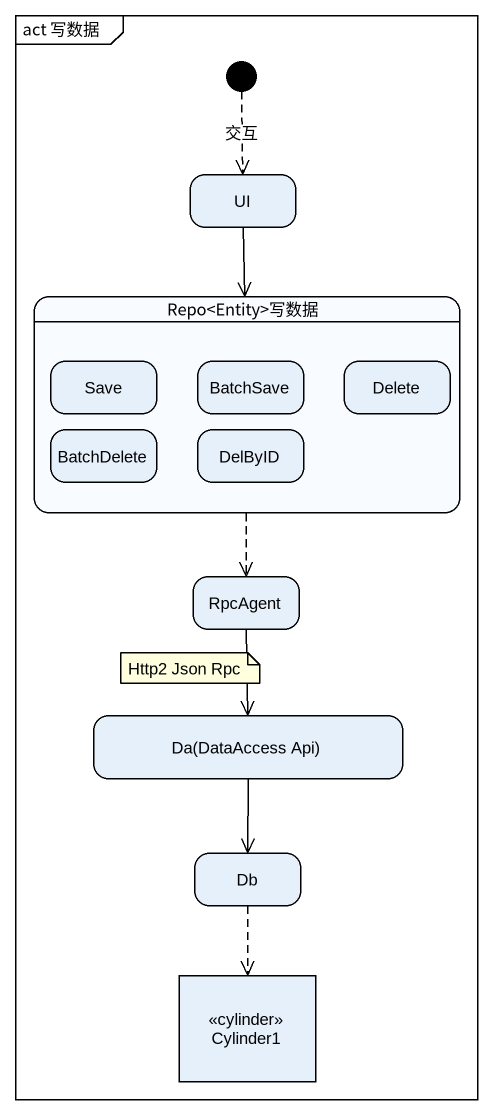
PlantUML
@startuml
mainframe act 写数据
hide empty description
state UI
state "Repo<Entity>写数据" as Repo_Entity_写数据 {
  state Save
  state BatchSave
  state Delete
  state BatchDelete
  state DelByID
}
state RpcAgent
state "Da(DataAccess Api)" as Da_DataAccess_Api
state Db
state Cylinder1 <<cylinder>>
[*] -[dashed]-> UI : 交互
UI --> Repo_Entity_写数据
Repo_Entity_写数据 -[dashed]-> RpcAgent
RpcAgent --> Da_DataAccess_Api
Da_DataAccess_Api --> Db
Db -[dashed]-> Cylinder1
note as N1
  Http2 Json Rpc
end note
@enduml
